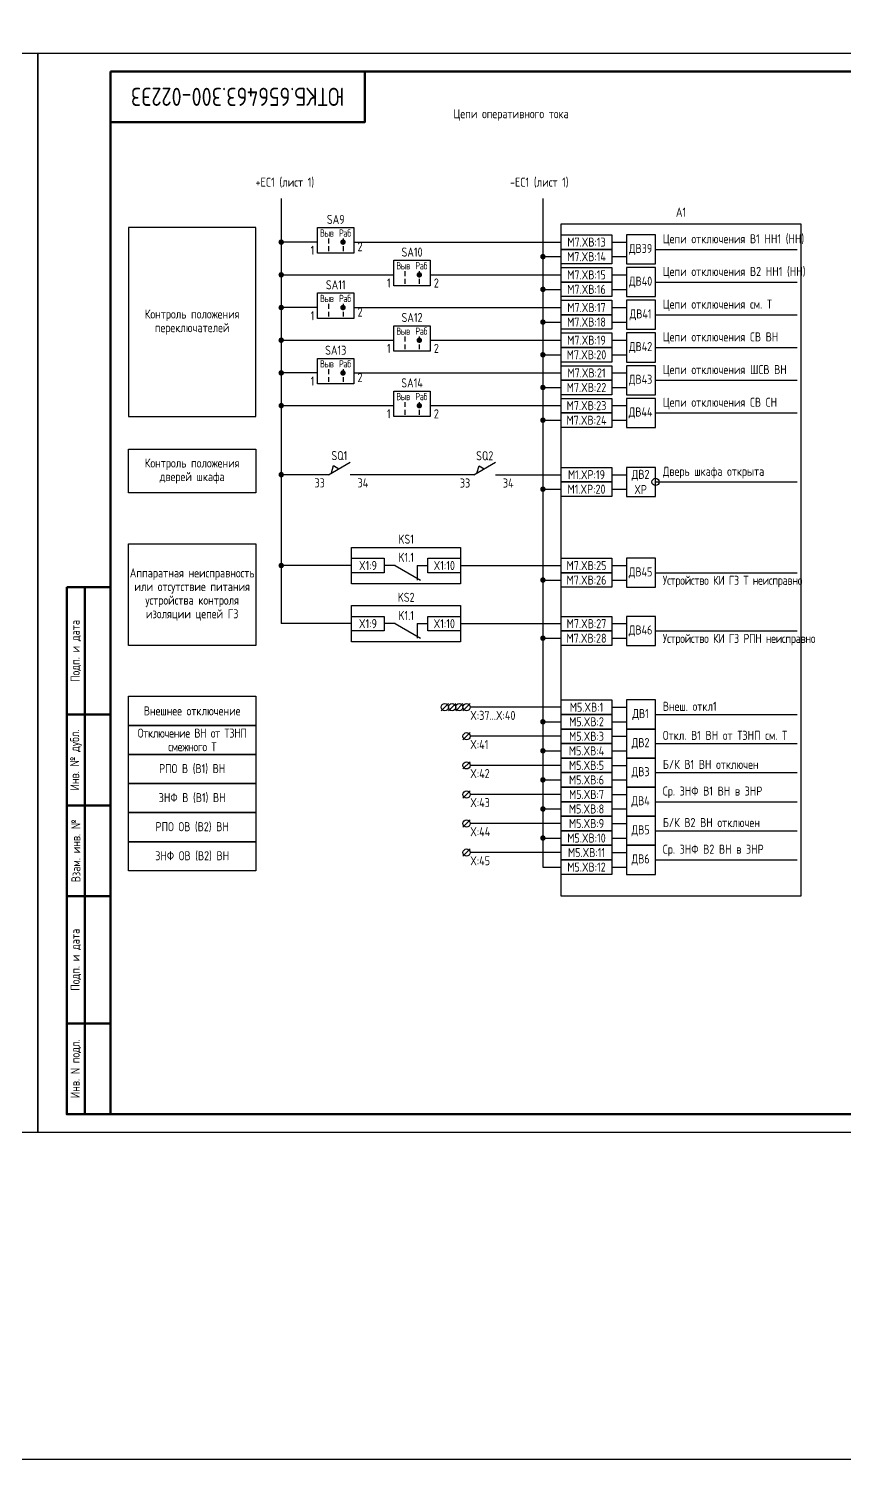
# Model space of a CAD drawing. Header units: millimetres. Extents: x -1036 to 3564, y -90 to 586.
# Drawn here: x 417.5 to 641.9, y -90 to 303.8 of the extents above; entities that cross this region are included whole.
import ezdxf

# ---------------------------------------------------------------- set-up
doc = ezdxf.new("R2010")
doc.units = ezdxf.units.MM
doc.styles.add('Gost_type_A', font='GOST_A.TTF')

# ---------------------------------------------------------------- blocks, each defined once
blk = doc.blocks.new('Формат_А3')
blk.add_lwpolyline([(-420, 297), (0, 297), (0, 0), (-420, 0)], close=True)
at = {"lineweight": 50}
blk.add_lwpolyline([(-400, 292), (-5, 292), (-5, 5), (-400, 5)], close=True, dxfattribs=at)
blk = doc.blocks.new('POINT')
at = {"const_width": 0.75}
blk.add_lwpolyline([(-0.375, 0, 1), (0.375, 0, 1)], format="xyb", close=True, dxfattribs=at)
blk = doc.blocks.new('Штамп угловой верхний')
at = {"lineweight": 50}
blk.add_lwpolyline([(0, 0), (70, 0), (70, -14), (0, -14)], close=True, dxfattribs=at)
blk = doc.blocks.new('Штамп левый нижний')
at = {"lineweight": 50}
for points in [[(-12, 145), (-7, 145), (-7, 110), (-12, 110)], [(-7, 145), (0, 145), (0, 110), (-7, 110)], [(-12, 110), (-7, 110), (-7, 85), (-12, 85)], [(-7, 110), (0, 110), (0, 85), (-7, 85)], [(-12, 85), (-7, 85), (-7, 60), (-12, 60)], [(-7, 85), (0, 85), (0, 60), (-7, 60)], [(-12, 60), (-7, 60), (-7, 25), (-12, 25)], [(-7, 60), (0, 60), (0, 25), (-7, 25)], [(-12, 25), (-7, 25), (-7, 0), (-12, 0)], [(-7, 25), (0, 25), (0, 0), (-7, 0)]]:
    blk.add_lwpolyline(points, close=True, dxfattribs=at)
at = {"char_height": 2.5, "attachment_point": 5, "rotation": 90, "style": 'Gost_type_A'}
for s, insert, width in [('Подп. и дата', (-9.5, 127.5), 35), ('Инв. № дубл.', (-9.5, 97.5), 25), ('Взам. инв. №', (-9.5, 72.5), 25), ('Подп. и дата', (-9.5, 42.5), 35), ('Инв. N подл.', (-9.5, 12.5), 25)]:
    blk.add_mtext(s, dxfattribs=dict(at, insert=insert, width=width))
blk = doc.blocks.new('Переключатель_положение')
for p, q in [((2, 1), (2, -0.34)), ((2, -1.14), (2, -2.49))]:
    blk.add_line(p, q)

msp = doc.modelspace()

# ---------------------------------------------------------------- linework, layer by layer
for p, q in [((487, 257), (487, 140)), ((559, 257), (559, 73)), ((497, 245), (487, 245)), ((507, 245), (564, 245)), ((578, 245), (582, 245)), ((559, 241), (564, 241)), ((578, 241), (582, 241)), ((590, 243), (629, 243)), ((487, 236), (518, 236)), ((528, 236), (564, 236)), ((578, 236), (582, 236)), ((590, 234), (629, 234)), ((559, 232), (564, 232)), ((578, 232), (582, 232)), ((497, 227), (487, 227)), ((507, 227), (564, 227)), ((578, 227), (582, 227)), ((590, 225), (629, 225)), ((559, 223), (564, 223)), ((578, 223), (582, 223)), ((487, 218), (518, 218)), ((528, 218), (564, 218)), ((578, 218), (582, 218)), ((559, 214), (564, 214)), ((578, 214), (582, 214)), ((590, 216), (629, 216)), ((497, 209), (487, 209)), ((507, 209), (564, 209)), ((578, 209), (582, 209)), ((559, 205), (564, 205)), ((578, 205), (582, 205)), ((590, 207), (629, 207)), ((487, 200), (518, 200)), ((528, 200), (564, 200)), ((578, 200), (582, 200)), ((590, 198), (629, 198)), ((559, 196), (564, 196)), ((578, 196), (582, 196)), ((500, 181), (506, 184.46)), ((500.86, 181.5), (501.43, 183.48)), ((501.43, 183.48), (502.87, 182.65)), ((540, 180.95), (546, 184.42)), ((540.86, 181.45), (541.43, 183.44)), ((541.43, 183.44), (542.87, 182.61)), ((500, 181), (487, 181)), ((540, 180.95), (506, 180.95)), ((546, 181), (564, 181)), ((578, 181), (582, 181)), ((590, 179), (629, 179)), ((559, 177), (564, 177)), ((578, 177), (582, 177)), ((506.38, 156), (487, 156)), ((518.38, 156), (515.38, 156)), ((518.38, 156), (525.3, 152)), ((524.38, 156), (524.38, 152)), ((524.38, 156), (527.38, 156)), ((536.37, 156), (564, 156)), ((578, 156), (582, 156)), ((590, 154), (629, 154)), ((559, 152), (564, 152)), ((578, 152), (582, 152)), ((506.38, 140), (487, 140)), ((518.38, 140), (515.38, 140)), ((518.38, 140), (525.3, 136)), ((524.38, 140), (524.38, 136)), ((524.38, 140), (527.38, 140)), ((536.37, 140), (564, 140)), ((578, 140), (582, 140)), ((590, 138), (629, 138)), ((559, 136), (564, 136)), ((578, 136), (582, 136)), ((533, 118), (531, 116)), ((535, 118), (533, 116)), ((537, 118), (535, 116)), ((539, 118), (537, 116)), ((564, 117), (539, 117)), ((578, 117), (582, 117)), ((590, 115), (629, 115)), ((559, 113), (564, 113)), ((578, 113), (582, 113)), ((539, 110), (537, 108)), ((564, 109), (539, 109)), ((578, 109), (582, 109)), ((590, 107), (629, 107)), ((559, 105), (564, 105)), ((578, 105), (582, 105)), ((539, 102), (537, 100)), ((564, 101), (539, 101)), ((578, 101), (582, 101)), ((590, 99), (629, 99)), ((559, 97), (564, 97)), ((578, 97), (582, 97)), ((539, 94), (537, 92)), ((564, 93), (539, 93)), ((578, 93), (582, 93)), ((590, 91), (629, 91)), ((559, 89), (564, 89)), ((578, 89), (582, 89)), ((539, 86), (537, 84)), ((564, 85), (539, 85)), ((578, 85), (582, 85)), ((590, 83), (629, 83)), ((559, 81), (564, 81)), ((578, 81), (582, 81)), ((539, 78), (537, 76)), ((564, 77), (539, 77)), ((578, 77), (582, 77)), ((590, 75), (629, 75)), ((559, 73), (564, 73)), ((578, 73), (582, 73))]:
    msp.add_line(p, q)
for points in [[(-1036, 586), (3564, 586), (3564, -90), (-1036, -90)], [(480, 249), (445, 249), (445, 197), (480, 197)], [(497, 249), (507, 249), (507, 242), (497, 242)], [(564, 250), (630, 250), (630, 65), (564, 65)], [(564, 247), (578, 247), (578, 243), (564, 243)], [(564, 243), (578, 243), (578, 239), (564, 239)], [(518, 240), (528, 240), (528, 233), (518, 233)], [(564, 238), (578, 238), (578, 234), (564, 234)], [(564, 234), (578, 234), (578, 230), (564, 230)], [(497, 231), (507, 231), (507, 224), (497, 224)], [(564, 229), (578, 229), (578, 225), (564, 225)], [(564, 225), (578, 225), (578, 221), (564, 221)], [(518, 222), (528, 222), (528, 215), (518, 215)], [(564, 220), (578, 220), (578, 216), (564, 216)], [(497, 213), (507, 213), (507, 206), (497, 206)], [(564, 216), (578, 216), (578, 212), (564, 212)], [(564, 211), (578, 211), (578, 207), (564, 207)], [(564, 207), (578, 207), (578, 203), (564, 203)], [(518, 204), (528, 204), (528, 197), (518, 197)], [(564, 202), (578, 202), (578, 198), (564, 198)], [(564, 198), (578, 198), (578, 194), (564, 194)], [(480, 176), (445, 176), (445, 188), (480, 188)], [(564, 183), (578, 183), (578, 179), (564, 179)], [(564, 183), (578, 183), (578, 179), (564, 179)], [(564, 179), (578, 179), (578, 175), (564, 175)], [(480, 134), (445, 134), (445, 162), (480, 162)], [(506.38, 161), (536.37, 161), (536.37, 151), (506.38, 151)], [(506.38, 158), (515.37, 158), (515.37, 154), (506.38, 154)], [(527.38, 158), (536.37, 158), (536.37, 154), (527.38, 154)], [(564, 158), (578, 158), (578, 154), (564, 154)], [(564, 154), (578, 154), (578, 150), (564, 150)], [(506.38, 145), (536.37, 145), (536.37, 135), (506.38, 135)], [(506.38, 142), (515.37, 142), (515.37, 138), (506.38, 138)], [(527.38, 142), (536.37, 142), (536.37, 138), (527.38, 138)], [(564, 142), (578, 142), (578, 138), (564, 138)], [(564, 138), (578, 138), (578, 134), (564, 134)], [(480, 112), (445, 112), (445, 120), (480, 120)], [(564, 119), (578, 119), (578, 115), (564, 115)], [(564, 115), (578, 115), (578, 111), (564, 111)], [(480, 104), (445, 104), (445, 112), (480, 112)], [(564, 111), (578, 111), (578, 107), (564, 107)], [(564, 107), (578, 107), (578, 103), (564, 103)], [(480, 96), (445, 96), (445, 104), (480, 104)], [(564, 103), (578, 103), (578, 99), (564, 99)], [(564, 99), (578, 99), (578, 95), (564, 95)], [(480, 88), (445, 88), (445, 96), (480, 96)], [(564, 95), (578, 95), (578, 91), (564, 91)], [(564, 91), (578, 91), (578, 87), (564, 87)], [(480, 80), (445, 80), (445, 88), (480, 88)], [(564, 87), (578, 87), (578, 83), (564, 83)], [(564, 83), (578, 83), (578, 79), (564, 79)], [(480, 72), (445, 72), (445, 80), (480, 80)], [(564, 79), (578, 79), (578, 75), (564, 75)], [(564, 75), (578, 75), (578, 71), (564, 71)]]:
    msp.add_lwpolyline(points, close=True)
at = {"ltscale": 4}
for points in [[(582, 239), (590, 239), (590, 247), (582, 247)], [(582, 230), (590, 230), (590, 238), (582, 238)], [(582, 221), (590, 221), (590, 229), (582, 229)], [(582, 212), (590, 212), (590, 220), (582, 220)], [(582, 203), (590, 203), (590, 211), (582, 211)], [(582, 194), (590, 194), (590, 202), (582, 202)], [(582, 175), (590, 175), (590, 183), (582, 183)], [(582, 150), (590, 150), (590, 158), (582, 158)], [(582, 134), (590, 134), (590, 142), (582, 142)], [(582, 111), (590, 111), (590, 119), (582, 119)], [(582, 103), (590, 103), (590, 111), (582, 111)], [(582, 95), (590, 95), (590, 103), (582, 103)], [(582, 87), (590, 87), (590, 95), (582, 95)], [(582, 79), (590, 79), (590, 87), (582, 87)], [(582, 71), (590, 71), (590, 79), (582, 79)]]:
    msp.add_lwpolyline(points, close=True, dxfattribs=at)
for centre in [(590, 179), (532, 117), (534, 117), (536, 117), (538, 117), (538, 109), (538, 101), (538, 93), (538, 85), (538, 77)]:
    msp.add_circle(centre, 1)

# ---------------------------------------------------------------- block references
at = {"color": 1}
for name, p in [('Формат_А3', (420, 0)), ('Формат_А3', (840, 0)), ('Штамп левый нижний', (440, 5))]:
    msp.add_blockref(name, p, dxfattribs=at)
for name, p in [('Штамп угловой верхний', (440, 292)), ('POINT', (487, 245)), ('Переключатель_положение', (498, 245)), ('POINT', (504, 245)), ('Переключатель_положение', (502, 245)), ('POINT', (559, 241)), ('POINT', (559, 241)), ('POINT', (487, 236)), ('Переключатель_положение', (519, 236)), ('POINT', (525, 236)), ('Переключатель_положение', (523, 236)), ('POINT', (559, 232)), ('POINT', (559, 232)), ('POINT', (487, 227)), ('Переключатель_положение', (498, 227)), ('POINT', (504, 227)), ('Переключатель_положение', (502, 227)), ('POINT', (559, 223)), ('POINT', (559, 223)), ('POINT', (487, 218)), ('Переключатель_положение', (519, 218)), ('POINT', (525, 218)), ('Переключатель_положение', (523, 218)), ('POINT', (559, 214)), ('POINT', (559, 214)), ('POINT', (487, 209)), ('Переключатель_положение', (498, 209)), ('POINT', (504, 209)), ('Переключатель_положение', (502, 209)), ('POINT', (559, 205)), ('POINT', (559, 205)), ('Переключатель_положение', (519, 200)), ('Переключатель_положение', (523, 200)), ('POINT', (487, 200)), ('POINT', (525, 200)), ('POINT', (559, 196)), ('POINT', (559, 196)), ('POINT', (487, 181)), ('POINT', (559, 177)), ('POINT', (559, 177)), ('POINT', (487, 156)), ('POINT', (559, 152)), ('POINT', (559, 152)), ('POINT', (559, 136)), ('POINT', (559, 136)), ('POINT', (559, 113)), ('POINT', (559, 105)), ('POINT', (559, 97)), ('POINT', (559, 89)), ('POINT', (559, 81))]:
    msp.add_blockref(name, p)

# ---------------------------------------------------------------- texts
at = {"insert": (475, 285), "char_height": 5, "width": 70, "attachment_point": 5, "rotation": 180, "style": 'Gost_type_A'}
msp.add_mtext('ЮТКБ.656463.300-022Э3', dxfattribs=at)
at = {"char_height": 2.5, "line_spacing_factor": 0.9, "style": 'Gost_type_A'}
for s, insert, width, attachment_point in [('Цепи оперативного тока', (550.25, 280), 197.5, 5), ('A1', (597, 252), 66, 8), ('Контроль положения\\Pпереключателей', (462.5, 223), 35, 5), ('Контроль положения\\Pдверей шкафа', (462.5, 182), 35, 5), ('KS1', (521.38, 162), 30, 8), ('K1.1', (521.38, 157), 12, 8), ('Аппаратная неисправность или отсутствие питания устройства контроля изоляции цепей ГЗ', (462.5, 148), 35, 5), ('KS2', (521.38, 146), 30, 8), ('K1.1', (521.38, 141), 12, 8), ('Внешнее отключение', (462.5, 116), 35, 5), ('X:37...X:40', (539, 116), 8, 1), ('{\\T0.95;Отключение ВН от ТЗНП смежного Т}', (462.5, 108), 35, 5), ('X:41', (539, 108), 8, 1), ('РПО В (В1) ВН', (462.5, 100), 35, 5), ('X:42', (539, 100), 8, 1), ('ЗНФ В (В1) ВН', (462.5, 92), 35, 5), ('X:43', (539, 92), 8, 1), ('РПО ОВ (В2) ВН', (462.5, 84), 35, 5), ('X:44', (539, 84), 8, 1), ('ЗНФ ОВ (В2) ВН', (462.5, 76), 35, 5), ('X:45', (539, 76), 8, 1)]:
    msp.add_mtext(s, dxfattribs=dict(at, insert=insert, width=width, attachment_point=attachment_point))
at = {"style": 'Gost_type_A'}
for s, insert, char_height, width, attachment_point in [('+EC1 (лист 1)', (488, 260), 2.5, 18, 8), ('-EC1 (лист 1)', (558, 260), 2.5, 16, 8), ('SA9', (502, 250), 2.5, 10, 8), ('{\\T0.9;Выв}', (499.5, 247.5), 2, 5, 5), ('{\\T0.9;Раб}', (504.5, 247.5), 2, 5, 5), ('M7.XВ:13', (571, 245), 2.5, 14, 5), ('ДВ39', (585.88, 243), 2.5, 7.7588, 5), ('Цепи отключения В1 НН1 (НН)', (592, 244), 2.5, 42.6535, 7), ('{\\T0.9;1}', (496, 244), 2.5, 5, 3), ('SA10', (523, 241), 2.5, 10, 8), ('M7.XВ:14', (571, 241), 2.5, 14, 5), ('{\\T0.9;Выв}', (520.5, 238.5), 2, 5, 5), ('{\\T0.9;Раб}', (525.5, 238.5), 2, 5, 5), ('M7.XВ:15', (571, 236), 2.5, 14, 5), ('Цепи отключения В2 НН1 (НН)', (592, 235), 2.5, 38.884, 7), ('SA11', (502, 232), 2.5, 10, 8), ('{\\T0.9;1}', (517, 235), 2.5, 5, 3), ('{\\T0.9;2}', (529, 235), 2.5, 5, 1), ('M7.XВ:16', (571, 232), 2.5, 14, 5), ('ДВ40', (585.88, 234), 2.5, 7.7588, 5), ('{\\T0.9;Выв}', (499.5, 229.5), 2, 5, 5), ('{\\T0.9;Раб}', (504.5, 229.5), 2, 5, 5), ('Цепи отключения см. Т', (592, 226), 2.5, 35.7691, 7), ('{\\T0.9;1}', (496, 226), 2.5, 5, 3), ('SA12', (523, 223), 2.5, 10, 8), ('M7.XВ:17', (571, 227), 2.5, 14, 5), ('ДВ41', (585.88, 225), 2.5, 7.7588, 5), ('{\\T0.9;Выв}', (520.5, 220.5), 2, 5, 5), ('{\\T0.9;Раб}', (525.5, 220.5), 2, 5, 5), ('M7.XВ:18', (571, 223), 2.5, 14, 5), ('{\\T0.9;1}', (517, 217), 2.5, 5, 3), ('{\\T0.9;2}', (529, 217), 2.5, 5, 1), ('M7.XВ:19', (571, 218), 2.5, 14, 5), ('ДВ42', (585.88, 216), 2.5, 7.7588, 5), ('Цепи отключения СВ ВН', (592, 217), 2.5, 40.0765, 7), ('SA13', (502, 214), 2.5, 10, 8), ('M7.XВ:20', (571, 214), 2.5, 14, 5), ('{\\T0.9;Выв}', (499.5, 211.5), 2, 5, 5), ('{\\T0.9;Раб}', (504.5, 211.5), 2, 5, 5), ('M7.XВ:21', (571, 209), 2.5, 14, 5), ('Цепи отключения ШСВ ВН', (592, 208), 2.5, 44.7686, 7), ('{\\T0.9;1}', (496, 208), 2.5, 5, 3), ('SA14', (523, 205), 2.5, 10, 8), ('M7.XВ:22', (571, 205), 2.5, 14, 5), ('ДВ43', (585.88, 207), 2.5, 7.7588, 5), ('{\\T0.9;Выв}', (520.5, 202.5), 2, 5, 5), ('{\\T0.9;Раб}', (525.5, 202.5), 2, 5, 5), ('M7.XВ:23', (571, 200), 2.5, 14, 5), ('Цепи отключения СВ СН', (592, 199), 2.5, 39.1536, 7), ('{\\T0.9;1}', (517, 199), 2.5, 5, 3), ('{\\T0.9;2}', (529, 199), 2.5, 5, 1), ('M7.XВ:24', (571, 196), 2.5, 14, 5), ('ДВ44', (585.88, 198), 2.5, 7.7588, 5), ('SQ1', (503, 185), 2.5, 10, 8), ('SQ2', (543, 184.95), 2.5, 10, 8), ('M1.XP:19', (571, 181), 2.5, 14, 5), ('ДВ2 XP', (585.88, 179), 2.5, 7.7588, 5), ('Дверь шкафа открыта', (592, 180), 2.5, 35.9749, 7), ('33', (499, 180), 2.5, 6, 3), ('34', (508, 180), 2.5, 6, 1), ('33', (539, 179.95), 2.5, 6, 3), ('34', (548, 179.95), 2.5, 6, 1), ('M1.XP:20', (571, 177), 2.5, 14, 5), ('X1:9', (510.87, 156), 2.5, 9.0043, 5), ('X1:10', (531.87, 156), 2.5, 9.0043, 5), ('M7.XВ:25', (571, 156), 2.5, 14, 5), ('ДВ45', (585.88, 154), 2.5, 7.7588, 5), ('M7.XВ:26', (571, 152), 2.5, 14, 5), ('X1:9', (510.87, 140), 2.5, 9.0043, 5), ('X1:10', (531.87, 140), 2.5, 9.0043, 5), ('M7.XВ:27', (571, 140), 2.5, 14, 5), ('ДВ46', (585.88, 138), 2.5, 7.7588, 5), ('M7.XВ:28', (571, 136), 2.5, 14, 5), ('M5.XВ:1', (571, 117), 2.5, 14, 5), ('Внеш. откл1', (592, 116), 2.5, 27.8465, 7), ('M5.XВ:2', (571, 113), 2.5, 14, 5), ('ДВ1', (585.88, 115), 2.5, 7.7588, 5), ('M5.XВ:3', (571, 109), 2.5, 14, 5), ('Откл. В1 ВН от ТЗНП см. Т', (592, 108), 2.5, 38.5025, 7), ('ДВ2', (585.88, 107), 2.5, 7.7588, 5), ('M5.XВ:4', (571, 105), 2.5, 14, 5), ('Б/К В1 ВН отключен', (592, 100), 2.5, 27.8465, 7), ('M5.XВ:5', (571, 101), 2.5, 14, 5), ('ДВ3', (585.88, 99), 2.5, 7.7588, 5), ('M5.XВ:6', (571, 97), 2.5, 14, 5), ('Ср. ЗНФ В1 ВН в ЗНР', (592, 92), 2.5, 27.8465, 7), ('M5.XВ:7', (571, 93), 2.5, 14, 5), ('ДВ4', (585.88, 91), 2.5, 7.7588, 5), ('M5.XВ:8', (571, 89), 2.5, 14, 5), ('M5.XВ:9', (571, 85), 2.5, 14, 5), ('ДВ5', (585.88, 83), 2.5, 7.7588, 5), ('Б/К В2 ВН отключен', (592, 84), 2.5, 27.8465, 7), ('M5.XВ:10', (571, 81), 2.5, 14, 5), ('Ср. ЗНФ В2 ВН в ЗНР', (592, 76), 2.5, 27.8465, 7), ('M5.XВ:11', (571, 77), 2.5, 14, 5), ('ДВ6', (585.88, 75), 2.5, 7.7588, 5), ('M5.XВ:12', (571, 73), 2.5, 14, 5)]:
    msp.add_mtext(s, dxfattribs=dict(at, insert=insert, char_height=char_height, width=width, attachment_point=attachment_point))
at = {"char_height": 2.5, "attachment_point": 1, "style": 'Gost_type_A'}
for insert in [(508, 245), (508, 227), (508, 209)]:
    msp.add_mtext('{\\T0.9;2}', dxfattribs=dict(at, insert=insert))
at = {"color": 6, "char_height": 2.5, "attachment_point": 7, "style": 'Gost_type_A'}
for s, insert, width in [('{\\T0.95;Устройство КИ ГЗ Т неисправно}', (592, 150), 38), ('{\\T0.95;Устройство КИ ГЗ РПН неисправно}', (592, 134), 40)]:
    msp.add_mtext(s, dxfattribs=dict(at, insert=insert, width=width))

doc.saveas('drawing.dxf')
